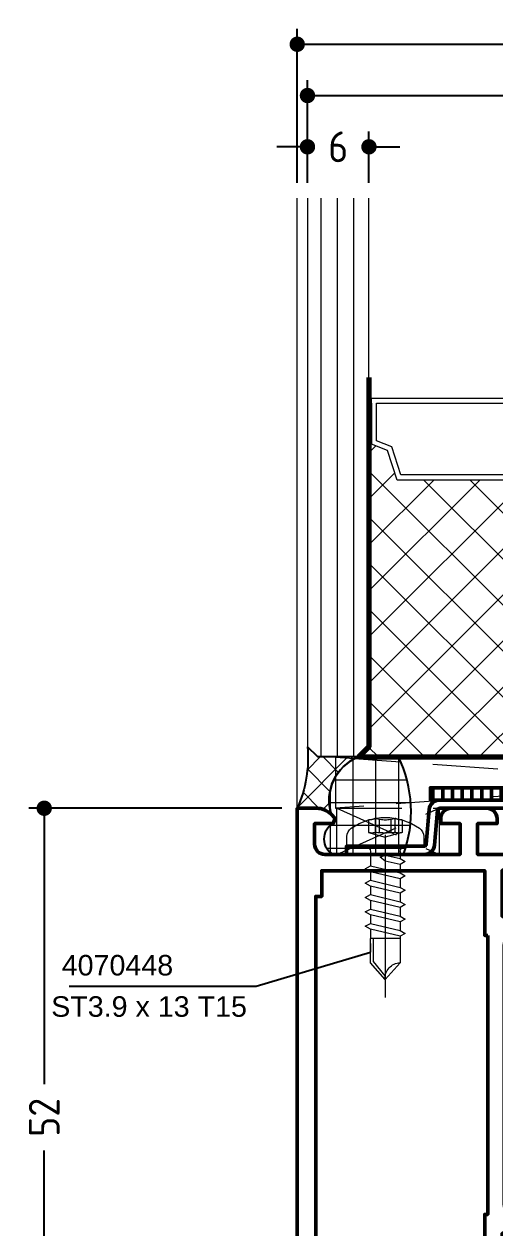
# Model space of a CAD drawing. Header units: millimetres. Extents: x 27 to 201, y 24 to 350.
# Drawn here: x 70.6 to 116.5, y 232.2 to 349.6 of the extents above; entities that cross this region are included whole.
import ezdxf
from ezdxf.enums import TextEntityAlignment as Align

# ---------------------------------------------------------------- set-up
doc = ezdxf.new("R2010")
doc.units = ezdxf.units.MM
doc.linetypes.add('CENTER', pattern=[50.800000000000004, 31.75, -6.35, 6.35, -6.35])
doc.linetypes.add('HIDDEN', pattern=[9.524999999999999, 6.35, -3.175])
for name, color, linetype, lineweight in [('AM_5', 3, 'Continuous', 25), ('AM_C', 50, 'Continuous', 50), ('AM_S', 80, 'Continuous', 50), ('Cent3', 70, 'CENTER', 18), ('CHide4', 10, 'HIDDEN', 13), ('Cont2', 2, 'Continuous', 25), ('Cont3', 70, 'Continuous', 18), ('Cont4', 10, 'Continuous', 13)]:
    doc.layers.add(name, color=color, linetype=linetype, lineweight=lineweight)
doc.styles.add('HBS_DIMTEXTSTYLE', font='isocp.shx')
doc.styles.add('SWISSL', font='swissl.ttf')
doc.dimstyles.new('Konstruktionsschnitt 1-1', dxfattribs={"dimtxt": 3, "dimasz": 1.5, "dimexe": 1.5, "dimexo": 1.5, "dimgap": 1.5, "dimtad": 0, "dimdsep": 46, "dimtxsty": 'HBS_DIMTEXTSTYLE', "dimblk": 'PUNKT', "dimcen": 0, "dimclrd": 3, "dimclre": 3, "dimclrt": 2, "dimadec": 1, "dimazin": 2, "dimtfac": 0.7, "dimtofl": 0, "dimtmove": 0, "dimatfit": 3, "dimfxl": 0, "dimtolj": 1, "dimtzin": 0, "dimarcsym": 0})
pattern_1 = [(225, (232.3260285917245, 587.9548607418653), (0.1767766952966369, -0.1767766952966369), []), (314.9999999999999, (232.3260285917245, 587.9548607418653), (0.1767766952966369, 0.1767766952966369), [])]

# ---------------------------------------------------------------- blocks, each defined once
blk = doc.blocks.new('ESG 6_V')
at = {"layer": 'Cont3'}
h = blk.add_hatch(dxfattribs=at)
h.set_pattern_fill('LINE', color=256, scale=0.5, angle=89.99999999999999, style=0)
h.set_pattern_definition([(90, (-305.9269150891612, -507.866033323357), (-1.5875, 4.497021500008084e-16), [])])
h.paths.add_polyline_path([(3.000000000000057, 54.50135724474069), (3, 1), (2, 0), (-2, 0), (-3, 1), (-2.999999999999943, 54.50135724474057)])
blk.add_lwpolyline([(3.000000000000057, 54.50135724474069), (3, 1), (2, 0), (-2, 0), (-3, 1), (-2.999999999999943, 54.50135724474057)], dxfattribs=at)
blk = doc.blocks.new('AL_ABH_24')
at = {"layer": 'Cont4'}
h = blk.add_hatch(dxfattribs=at)
h.set_pattern_fill('ANSI37', color=256, scale=2, angle=-180, style=0)
h.set_pattern_definition(pattern_1)
h.paths.add_polyline_path([(-12, -4.500000000000057), (-11.75, -4.500000000000057), (-11.75, -0.5000000000000568), (-12, -0.5000000000000568)])
h = blk.add_hatch(dxfattribs=at)
h.set_pattern_fill('ANSI37', color=256, scale=2, angle=-180, style=0)
h.set_pattern_definition(pattern_1)
h.paths.add_polyline_path([(12, -0.5), (11.75, -0.5), (11.75, -4.5), (12, -4.5)])
at = {"layer": 'Cont3'}
for points in [[(11.75, -4.5), (11.75, 0), (-11.75, -5.684341886080801e-14), (-11.75, -4.500000000000057), (-10.17916262542713, -5.126770074544822), (-9.250000000000004, -8.000000000000057), (9.25, -8), (10.17916262542713, -5.126770074544766)], [(11.25, -4.161170208908629), (11.25, -0.5), (-11.25, -0.5000000000000568), (-11.25, -4.161170208908686), (-9.775696835389798, -4.749422767284102), (-8.886198386153982, -7.500000000000057), (8.886198386153978, -7.5), (9.775696835389795, -4.749422767284159)]]:
    blk.add_lwpolyline(points, close=True, dxfattribs=at)
at = {"layer": 'Cont4'}
for points in [[(-11.75, -0.5000000000000568), (-11.75, -4.500000000000057), (-12, -4.500000000000057), (-12, -0.5000000000000568)], [(11.75, -0.5), (11.75, -4.5), (12, -4.5), (12, -0.5)]]:
    blk.add_lwpolyline(points, close=True, dxfattribs=at)
blk = doc.blocks.new('PL30_Glas_76_SYM_NGFK')
at = {"layer": 'Cont3', "lineweight": 70}
h = blk.add_hatch(dxfattribs=at)
h.set_pattern_fill('LINE', color=256, angle=90, style=0)
h.set_pattern_definition([(90, (-271.4269150891612, -507.8660333233571), (-3.175, 1.944126793646423e-16), [])])
h.paths.add_polyline_path([(-7.500000000000114, 54.50135724474046), (-7.499999999999993, 17), (7.500000000000007, 16.99999999999989), (7.499999999999886, 54.50135724474046)])
at = {"layer": 'Cont4'}
h = blk.add_hatch(dxfattribs=at)
h.set_pattern_fill('ANSI37', color=256, scale=0.5, angle=-2.544443745170813e-14, style=0)
h.set_pattern_definition([(45.00000000000002, (-338.9549189137359, -274.6219251224307), (2.245064030267289, -2.245064030267288), []), (315, (-338.9549189137359, -274.6219251224307), (-2.245064030267288, -2.245064030267289), [])])
h.paths.add_polyline_path([(-31.50000000000005, 30.5), (-31.25000000000016, 30.5), (-29.67916262542717, 29.87322992545523), (-28.75000000000006, 27), (-10.24999999999993, 27), (-9.320837374572925, 29.87322992545512), (-7.749999999999936, 30.5), (-7.499999999999993, 30.5), (-7.499999999999993, 17), (7.500000000000007, 16.99999999999989), (7.5, 30.49999999999989), (7.75, 30.49999999999989), (9.320837374572875, 29.87322992545512), (10.25, 26.99999999999989), (28.75, 26.99999999999989), (29.67916262542713, 29.87322992545512), (31.25000000000012, 30.49999999999989), (31.50000000000001, 30.49999999999989), (31.50000000000001, 1), (32.50000000000001, 0), (15, 0), (15, 1), (6.5, 1, -0.4142135623730951), (5.500000000000014, 2), (5.500000000000014, 7.999999999999886, 0.4142135623730951), (3.500000000000014, 9.999999999999886), (-3.499999999999996, 9.999999999999886, 0.4142135623730951), (-5.499999999999996, 7.999999999999886), (-5.499999999999993, 2, -0.4142135623730951), (-6.499999999999993, 1), (-14.99999999999999, 1), (-14.99999999999999, 0), (-32.50000000000006, 0), (-31.50000000000005, 1.000000000000114)])
at = {"layer": 'Cont3', "lineweight": 70}
for points in [[(-7.500000000000114, 54.50135724474046), (-7.499999999999993, 17), (7.500000000000007, 16.99999999999989), (7.499999999999886, 54.50135724474046)], [(-31.50000000000005, 36.99999999998511), (-31.50000000000005, 0.999999999985107), (-32.50000000000006, 0), (-14.99999999999999, 0)], [(15, 0), (32.50000000000001, 0), (31.50000000000001, 0.999999999985107), (31.50000000000001, 36.99999999998511)]]:
    blk.add_lwpolyline(points, dxfattribs=at)
blk.add_lwpolyline([(15, 0), (15, 1), (6.5, 1, -0.414213562373095), (5.500000000000014, 2), (5.500000000000014, 7.999999999999886, 0.414213562373095), (3.500000000000014, 9.999999999999886), (-3.499999999999996, 9.999999999999886, 0.414213562373095), (-5.499999999999996, 7.999999999999886), (-5.499999999999993, 2, -0.414213562373095), (-6.499999999999993, 1), (-14.99999999999999, 1), (-14.99999999999999, 0), (-6.499999999999993, 0, 0.414213562373095), (-4.499999999999993, 2), (-4.499999999999996, 7.999999999999886, -0.414213562373095), (-3.499999999999996, 8.999999999999886), (3.500000000000014, 8.999999999999886, -0.414213562373095), (4.500000000000014, 7.999999999999886), (4.500000000000014, 2, 0.414213562373095), (6.5, 0)], format="xyb", close=True, dxfattribs=at)
at = {"xscale": -1}
blk.add_blockref('ESG 6_V', (-34.50000000000006, -5.684341886080801e-13), dxfattribs=at)
blk.add_blockref('ESG 6_V', (34.50000000000001, -1.13686837721616e-13))
at = {"layer": 'Cont3', "lineweight": 70, "xscale": -1}
blk.add_blockref('AL_ABH_24', (-19.50000000000005, 35), dxfattribs=at)
at = {"layer": 'Cont3', "lineweight": 70}
blk.add_blockref('AL_ABH_24', (19.50000000000001, 34.99999999999989), dxfattribs=at)
blk = doc.blocks.new('PUNKT')
at = {"color": 0, "linetype": 'Continuous'}
blk.add_line((-0.5, 0), (-1, 0), dxfattribs=at)
at = {"color": 0, "linetype": 'Continuous', "const_width": 0.5}
blk.add_lwpolyline([(-0.25, 0, 1), (0.25, 0, 1)], format="xyb", close=True, dxfattribs=at)
blk = doc.blocks.new('*D65')
at = {"layer": 'AM_5', "color": 3, "lineweight": -2, "transparency": 16777216}
for p, q in [((97.2169968238457, 334.0809607631734), (97.2169968238457, 349.0824976448154)), ((174.2180485343605, 334.0809607631742), (174.2180485343605, 349.0824976448154)), ((98.7169968238457, 347.5824976448154), (132.567522679103, 347.5824976448154)), ((172.7180485343605, 347.5824976448154), (138.867522679103, 347.5824976448154))]:
    blk.add_line(p, q, dxfattribs=at)
at = {"layer": 'AM_5', "color": 3, "lineweight": -2, "transparency": 16777216, "xscale": 1.5, "yscale": 1.5, "zscale": 1.5, "rotation": 180}
blk.add_blockref('PUNKT', (97.2169968238457, 347.5824976448154), dxfattribs=at)
at = {"layer": 'AM_5', "color": 3, "lineweight": -2, "transparency": 16777216, "xscale": 1.5, "yscale": 1.5, "zscale": 1.5}
blk.add_blockref('PUNKT', (174.2180485343605, 347.5824976448154), dxfattribs=at)
at = {"layer": 'AM_5', "color": 2, "transparency": 16777216, "insert": (135.717522679103, 347.5824976448154), "char_height": 3, "attachment_point": 5, "style": 'HBS_DIMTEXTSTYLE'}
blk.add_mtext('\\A1;77', dxfattribs=at)
blk = doc.blocks.new('WS4070448')
at = {"layer": 'Cent3', "ltscale": 0.5}
blk.add_line((8.05132409938463, -14.39948361255352), (8.067256921116496, 4.660640918678553), dxfattribs=at)
at = {"layer": 'CHide4', "ltscale": 0.3}
for p, q in [((7.095590298616457, 1.693974918678634), (7.095590298616457, 3.078670647065735)), ((7.507789093673637, 1.693974918678634), (7.507789093673637, 2.967171702408848)), ((8.626724748559354, 1.693974918678634), (8.626724748559354, 2.967171702408848)), ((9.03892354361642, 1.693974918678634), (9.03892354361642, 3.078670647065735))]:
    blk.add_line(p, q, dxfattribs=at)
for points in [[(6.41725767111646, 2.920991849600028), (6.41725767111646, 1.693974918678606)], [(9.717256171116475, 2.920991849600028), (9.717256171116475, 1.693974918678606)], [(6.41725767111646, 1.693974918678606), (8.067256921116524, 1.251858952129083)], [(9.717256171116475, 1.693974918678606), (8.067256921116524, 1.251858952129083)]]:
    blk.add_lwpolyline(points, dxfattribs=at)
for centre, radius, start, end in [((6.477833716567631, 4.198323827732139), 1.278767547148902, 267.2848457777188, 298.8872446147258), ((8.067256921116524, 5.853135295953763), 2.939692180009696, 250.6988425741186, 289.3011574258814), ((9.656680125665417, 4.198323827732139), 1.278767547148902, 241.1127553852742, 272.7151542222811), ((6.756423984866416, 2.851153472017387), 1.205859026872558, 253.6642630842155, 286.3357369157983), ((8.067256921116638, 11.77548796901581), 10.12822992478941, 264.4947782301543, 275.5052217698424), ((9.378089857366632, 2.851153472017955), 1.205859026873062, 253.6642630842089, 286.3357369157813)]:
    blk.add_arc(centre, radius, start, end, dxfattribs=at)
at = {"layer": 'Cont4'}
for p, q in [((6.617256921116478, -8.639359081321516), (6.617256921116478, -11.00311480052579)), ((6.617256921116478, -8.639359081321516), (9.51725692111657, -8.639359081321516)), ((9.51725692111657, -11.00311480052579), (9.51725692111657, -8.639359081321516)), ((6.617256921116478, -11.00311480052579), (8.067256921116524, -12.63935908132152)), ((8.067256921116524, -12.63935908132152), (9.51725692111657, -11.00311480052579))]:
    blk.add_line(p, q, dxfattribs=at)
blk.add_lwpolyline([(11.39017358778315, 2.114399939326205, 0.3148562194916155), (4.744340254449895, 2.114399939326205, 0.244911807885714), (4.317256921116524, 1.294786315076664), (4.317256921116524, 0.3606409186785697), (11.81725692111652, 0.3606409186785697), (11.81725692111652, 1.294786315076664, 0.244911807885716), (11.39017358778315, 2.114399939326205, 0.1382912330068625)], format="xyb", dxfattribs=at)
for points in [[(6.117256921116507, -1.139359081321317), (6.617256921116507, -1.428034215916085), (8.067256921116552, -1.08419660353465), (8.567256921116552, -0.707357978585577), (8.067256921116552, -0.5068463343449991), (6.617256921116507, -0.8506839467264342)], [(6.117256921116478, -2.539359081321294), (6.617256921116478, -2.828034215916063), (9.517256921116598, -2.140358991153079), (10.0172569211166, -1.851683856558196), (9.517256921116598, -1.563008721963428), (6.617256921116478, -2.250683946726411)], [(6.117256921116478, -3.939359081321271), (6.617256921116478, -4.22803421591604), (9.517256921116598, -3.540358991153056), (10.0172569211166, -3.251683856558287), (9.517256921116598, -2.963008721963405), (6.617256921116478, -3.650683946726502)], [(6.117256921116478, -5.339359081321362), (6.617256921116478, -5.628034215916131), (9.51725692111657, -4.940358991153147), (10.01725692111657, -4.651683856558265), (9.51725692111657, -4.363008721963496), (6.617256921116478, -5.05068394672648)], [(6.117256921116478, -6.739359081321339), (6.617256921116478, -7.028034215916108), (9.51725692111657, -6.340358991153124), (10.01725692111657, -6.051683856558356), (9.51725692111657, -5.763008721963473), (6.617256921116478, -6.450683946726571)], [(6.117256921116478, -8.13935908132143), (6.617256921116478, -8.428034215916199), (9.51725692111657, -7.740358991153215), (10.01725692111657, -7.451683856558333), (9.51725692111657, -7.163008721963564), (6.617256921116478, -7.850683946726548)]]:
    blk.add_lwpolyline(points, close=True, dxfattribs=at)
for points in [[(6.617256921116478, -0.1393590813214303), (6.617256921116507, -0.8506839467264342)], [(9.51725692111657, -0.1393590813214303), (9.517256921116598, -1.563008721963428)], [(6.617256921116507, -1.428034215916085), (6.617256921116507, -1.850683946726662)], [(6.617256921116507, -1.428034215915972), (6.617256921116478, -2.250683946726411)], [(6.617256921116507, -1.428034215916085), (6.617256921116478, -2.250683946726411)], [(9.517256921116598, -2.140358991153079), (9.517256921116598, -2.963008721963405)], [(6.617256921116478, -2.828034215916063), (6.617256921116478, -3.650683946726389)], [(6.617256921116478, -4.22803421591604), (6.617256921116478, -5.05068394672648)], [(9.517256921116598, -3.540358991153056), (9.51725692111657, -4.363008721963496)], [(6.617256921116478, -5.628034215916131), (6.617256921116478, -6.450683946726457)], [(9.51725692111657, -4.940358991153147), (9.51725692111657, -5.763008721963473)], [(6.617256921116478, -7.028034215916108), (6.617256921116478, -7.850683946726548)], [(9.51725692111657, -6.340358991153124), (9.51725692111657, -7.163008721963564)], [(9.51725692111657, -7.740358991153215), (9.51725692111657, -8.63935908132143)], [(6.617256921116478, -8.428034215916199), (6.617256921116478, -8.63935908132143)], [(9.26725692111657, -8.63935908132143), (9.26725692111657, -10.88653788598694), (8.100687889319289, -12.28495534589953)], [(9.51725692111657, -9.140358991153192), (9.51725692111657, -9.963008721963632)], [(6.617256921116478, -9.828034215916176), (6.617256921116478, -10.65068394672662)]]:
    blk.add_lwpolyline(points, dxfattribs=at)
for centre, radius, start, end in [((6.117256921116478, -0.1393590813214303), 0.5, 0, 90), ((10.01725692111657, -0.1393590813214303), 0.5, 90, 180), ((6.60877064716945, -12.47123468863523), 1.46814441479989, 353.4243546898833, 89.66881296982747)]:
    blk.add_arc(centre, radius, start, end, dxfattribs=at)
blk = doc.blocks.new('*D68')
at = {"layer": 'AM_5', "color": 3, "lineweight": -2, "transparency": 16777216}
for p, q in [((98.21699670941948, 334.0809607631734), (98.21699670941948, 339.0824976448154)), ((104.2169967094194, 334.0809607631735), (104.2169967094194, 339.0824976448154)), ((96.71699670941948, 337.5824976448154), (95.21699670941948, 337.5824976448154)), ((105.7169967094194, 337.5824976448154), (107.2169967094194, 337.5824976448154))]:
    blk.add_line(p, q, dxfattribs=at)
at = {"layer": 'AM_5', "color": 3, "lineweight": -2, "transparency": 16777216, "xscale": 1.5, "yscale": 1.5, "zscale": 1.5}
blk.add_blockref('PUNKT', (98.21699670941948, 337.5824976448154), dxfattribs=at)
at = {"layer": 'AM_5', "color": 3, "lineweight": -2, "transparency": 16777216, "xscale": 1.5, "yscale": 1.5, "zscale": 1.5, "rotation": 180}
blk.add_blockref('PUNKT', (104.2169967094194, 337.5824976448154), dxfattribs=at)
at = {"layer": 'AM_5', "color": 2, "transparency": 16777216, "insert": (101.2169967094195, 337.5824976448154), "char_height": 3, "attachment_point": 5, "style": 'HBS_DIMTEXTSTYLE'}
blk.add_mtext('\\A1;6', dxfattribs=at)
blk = doc.blocks.new('*D72')
at = {"layer": 'AM_5', "color": 3, "lineweight": -2, "transparency": 16777216}
for p, q in [((95.71699682384562, 273.0804937478658), (71.02880894998175, 273.0804937478658)), ((72.52880894998175, 271.5804937478658), (72.52880894998175, 246.1805674686062)), ((72.52880894998174, 222.5800497515018), (72.52880894998175, 239.7003903032518)), ((95.71699682384556, 221.0800497515018), (71.02880894998174, 221.0800497515018))]:
    blk.add_line(p, q, dxfattribs=at)
at = {"layer": 'AM_5', "color": 3, "lineweight": -2, "transparency": 16777216, "xscale": 1.5, "yscale": 1.5, "zscale": 1.5}
for p, rotation in [((72.52880894998175, 273.0804937478658), 90), ((72.52880894998174, 221.0800497515018), 270)]:
    blk.add_blockref('PUNKT', p, dxfattribs=dict(at, rotation=rotation))
at = {"layer": 'AM_5', "color": 2, "transparency": 16777216, "insert": (72.52880894998171, 242.940478885929), "char_height": 3, "attachment_point": 5, "rotation": 90, "style": 'HBS_DIMTEXTSTYLE'}
blk.add_mtext('\\A1;52', dxfattribs=at)
blk = doc.blocks.new('*S380')
at = {"layer": 'AM_5', "color": 3}
for p, q in [((93.21699682384559, 255.7468982473061), (101.9666376119437, 258.347344682479)), ((74.96483310412985, 255.7468982473061), (93.21699682384559, 255.7468982473061))]:
    blk.add_line(p, q, dxfattribs=at)
at = {"layer": 'AM_5', "color": 3, "linetype": 'Continuous'}
blk.add_line((101.9666376119437, 258.347344682479), (104.3630382042709, 259.0595695073016), dxfattribs=at)
at = {"layer": 'AM_5', "color": 2, "insert": (85.11011484207961, 256.746898247306), "char_height": 2, "attachment_point": 9, "style": 'SWISSL'}
blk.add_mtext('4070448', dxfattribs=at)
blk = doc.blocks.new('ZAHL rechts')
at = {"layer": 'AM_5', "color": 2, "style": 'SWISSL'}
blk.add_attdef('XXX', text='', height=1.5, dxfattribs=at).set_placement((-1.954028421162932, -2.499647748309662), align=Align.RIGHT)
blk = doc.blocks.new('*D119')
at = {"layer": 'AM_5', "color": 3, "lineweight": -2, "transparency": 16777216}
for p, q in [((98.21699670941948, 334.0809607631737), (98.21699670941948, 344.0824976448154)), ((173.2169967094196, 334.0809607631742), (173.2169967094196, 344.0824976448154)), ((99.71699670941948, 342.5824976448154), (132.5053906447471, 342.5824976448154)), ((171.7169967094196, 342.5824976448154), (138.9296547134591, 342.5824976448154))]:
    blk.add_line(p, q, dxfattribs=at)
at = {"layer": 'AM_5', "color": 3, "lineweight": -2, "transparency": 16777216, "xscale": 1.5, "yscale": 1.5, "zscale": 1.5, "rotation": 180}
blk.add_blockref('PUNKT', (98.21699670941948, 342.5824976448154), dxfattribs=at)
at = {"layer": 'AM_5', "color": 3, "lineweight": -2, "transparency": 16777216, "xscale": 1.5, "yscale": 1.5, "zscale": 1.5}
blk.add_blockref('PUNKT', (173.2169967094196, 342.5824976448154), dxfattribs=at)
at = {"layer": 'AM_5', "color": 2, "transparency": 16777216, "insert": (135.7175226791031, 342.5824976448154), "char_height": 3, "attachment_point": 5, "style": 'HBS_DIMTEXTSTYLE'}
blk.add_mtext('\\A1;75', dxfattribs=at)
blk = doc.blocks.new('WI1021381')
for points in [[(23.00000000000004, 10.20044399636401), (22.26645320713588, 11.81424694066521, 0.2941076150573526), (21.35608672967327, 12.400443996364), (21.20000000000003, 12.400443996364, -0.414213562373095), (20.20000000000003, 13.400443996364), (20.20000000000003, 38.60044399636404, -0.414213562373095), (21.20000000000003, 39.60044399636404), (21.35608672967327, 39.60044399636404, 0.2941076150573527), (22.26645320713588, 40.18664105206283), (23.00000000000004, 41.80044399636397), (23.00000000000004, 42.45044499636401), (21.00000000000004, 41.45044499636401), (20.00000000000004, 41.45044499636401), (20.00000000000004, 45.95044499636401), (21.00000000000004, 45.95044499636401), (23.00000000000004, 44.95044499636401), (23.00000000000004, 47.50044399636402), (17.60000000000004, 47.50044399636402), (17.60000000000004, 50.50044399636402), (19.50000000000004, 50.50044399636402), (19.50000000000004, 51.00044399636402, 0.414213562373095), (18.50000000000004, 52.00044399636402), (15.00000000000004, 52.00044399636402, 0.414213562373095), (14.00000000000004, 51.00044399636402), (14.00000000000007, 50.50044399636402), (15.90000000000005, 50.50044399636402), (15.90000000000005, 47.50044399636402), (2.700000000000088, 47.50044399636402, -0.4142135623731083), (1.700000000000088, 48.50044399636408), (1.700000000000031, 50.50044399636402), (3.500000000000043, 50.50044399636402), (3.712132034356259, 51.01257603071985), (3.310050506339039, 51.41465755873696, 0.198912367379658), (1.895836943965705, 52.00044399636402), (4.263256414560601e-14, 52.00044399636402), (4.263256414560601e-14, 0.0004439963640194833), (1.895836943965705, 0.0004439963640194833, 0.198912367379658), (3.310050506339039, 0.5862304339910267), (3.712132034356259, 0.9883119620081899), (3.500000000000043, 1.500443996364019), (1.700000000000031, 1.500443996364019), (1.700000000000088, 3.500443996363963, -0.4142135623731083), (2.700000000000088, 4.500443996364019), (15.90000000000005, 4.500443996364019), (15.90000000000005, 1.500443996364019), (14.00000000000004, 1.500443996364019), (14.00000000000004, 1.000443996364019, 0.414213562373095), (15.00000000000004, 0.0004439963640194833), (18.50000000000004, 0.0004439963640194833, 0.414213562373095), (19.50000000000004, 1.000443996364019), (19.50000000000004, 1.500443996364019), (17.60000000000004, 1.500443996364019), (17.60000000000004, 4.500443996364019), (23.00000000000004, 4.500443996364019), (23.00000000000004, 7.050442996364033), (21.00000000000004, 6.050442996364033), (20.00000000000004, 6.050442996364033), (20.00000000000004, 10.55044299636403), (21.00000000000004, 10.55044299636403), (23.00000000000004, 9.550442996364033), (23.00000000000004, 10.20044399636401)], [(54.00000000000104, 10.20044399636401), (54.7335467928652, 11.81424694066521, -0.2941076150573526), (55.64391327032781, 12.400443996364), (55.80000000000105, 12.400443996364, 0.414213562373095), (56.80000000000105, 13.400443996364), (56.80000000000105, 38.60044399636404, 0.414213562373095), (55.80000000000105, 39.60044399636404), (55.64391327032781, 39.60044399636404, -0.2941076150573527), (54.7335467928652, 40.18664105206283), (54.00000000000104, 41.80044399636397), (54.00000000000104, 42.45044499636401), (56.00000000000104, 41.45044499636401), (57.00000000000104, 41.45044499636401), (57.00000000000104, 45.95044499636401), (56.00000000000104, 45.95044499636401), (54.00000000000104, 44.95044499636401), (54.00000000000104, 47.50044399636402), (59.40000000000104, 47.50044399636402), (59.40000000000104, 50.50044399636402), (57.50000000000104, 50.50044399636402), (57.50000000000104, 51.00044399636402, -0.414213562373095), (58.50000000000104, 52.00044399636402), (62.00000000000104, 52.00044399636402, -0.414213562373095), (63.00000000000104, 51.00044399636402), (63.00000000000101, 50.50044399636402), (61.10000000000103, 50.50044399636402), (61.10000000000103, 47.50044399636402), (74.30000000000099, 47.50044399636402, 0.4142135623731083), (75.30000000000099, 48.50044399636408), (75.30000000000105, 50.50044399636402), (73.50000000000104, 50.50044399636402), (73.28786796564482, 51.01257603071985), (73.68994949366204, 51.41465755873696, -0.198912367379658), (75.10416305603538, 52.00044399636402), (77.00000000000104, 52.00044399636402), (77.00000000000104, 0.0004439963640194833), (75.10416305603538, 0.0004439963640194833, -0.198912367379658), (73.68994949366204, 0.5862304339910267), (73.28786796564482, 0.9883119620081899), (73.50000000000104, 1.500443996364019), (75.30000000000105, 1.500443996364019), (75.30000000000099, 3.500443996363963, 0.4142135623731083), (74.30000000000099, 4.500443996364019), (61.10000000000103, 4.500443996364019), (61.10000000000103, 1.500443996364019), (63.00000000000104, 1.500443996364019), (63.00000000000104, 1.000443996364019, -0.414213562373095), (62.00000000000104, 0.0004439963640194833), (58.50000000000104, 0.0004439963640194833, -0.414213562373095), (57.50000000000104, 1.000443996364019), (57.50000000000104, 1.500443996364019), (59.40000000000104, 1.500443996364019), (59.40000000000104, 4.500443996364019), (54.00000000000104, 4.500443996364019), (54.00000000000104, 7.050442996364033), (56.00000000000104, 6.050442996364033), (57.00000000000104, 6.050442996364033), (57.00000000000104, 10.55044299636403), (56.00000000000104, 10.55044299636403), (54.00000000000104, 9.550442996364033), (54.00000000000104, 10.20044399636401)], [(23.9919355273815, 42.75044492370147), (22.86621800000002, 42.75044499636402, 0.1316519999999985), (22.46621799999998, 42.64326499636399), (20.66076951545865, 41.60088899272801), (20.00000000000001, 41.60088899272801), (20.00000000000004, 45.800888992728), (20.66076951545868, 45.800888992728), (22.00000000000001, 45.0276839119711), (22.487882, 44.745116996364), (22.78675653392783, 44.5725622141453), (23.99999947261851, 47.57544506902655), (27.99999952738152, 47.57544506902655), (29.21324346607214, 44.5725622141453), (31.33923048454135, 45.80088899272805), (32.00000000000001, 45.80088899272805), (32.00000000000001, 41.60088899272807), (31.33923048454137, 41.60088899272807), (29.53378199999999, 42.64326499636399, 0.1316519999999962), (29.13378200000001, 42.75044499636396), (28.00806347261847, 42.75044492370147), (26.78588452738155, 45.7754450690266), (25.21411447261845, 45.7754450690266)], [(48.99193529226828, 42.75000316092076), (47.8662177648868, 42.75000323358331, 0.1316519999999985), (47.46621776488676, 42.64282323358328), (45.66076928034543, 41.6004472299473), (44.99999976488679, 41.6004472299473), (44.99999976488682, 45.80044722994729), (45.66076928034546, 45.80044722994729), (46.99999976488679, 45.02724214919039), (47.48788176488678, 44.74467523358329), (47.78675629881461, 44.57212045136459), (48.99999923750529, 47.57500330624584), (52.9999992922683, 47.57500330624584), (54.21324323095892, 44.57212045136459), (56.33923024942813, 45.80044722994734), (56.99999976488679, 45.80044722994734), (56.99999976488679, 41.60044722994736), (56.33923024942816, 41.60044722994736), (54.53378176488677, 42.64282323358328, 0.1316519999999962), (54.13378176488679, 42.75000323358325), (53.00806323750525, 42.75000316092076), (51.78588429226834, 45.77500330624589), (50.21411423750523, 45.77500330624589)], [(48.00000000000023, 34.75736011581802, 0.1989123673796518), (47.12132034355986, 36.87868045937762), (43.78578667629105, 40.21421412664643, -0.1989123673796573), (43.20000023866413, 41.62842768901953), (43.20000023866399, 45.50000056427319), (33.79999976133715, 45.50000056427325), (33.79999976133712, 41.62842768901942, -0.1989123673796575), (33.21421332371023, 40.21421412664637), (29.87867965644139, 36.87868045937756, 0.1989123673796519), (29.00000000000102, 34.75736011581796), (29.00000000000085, 17.24264044845512, 0.198912367379652), (29.87867965644116, 15.12132010489552), (33.21421332370994, 11.78578643762665, -0.1989123673796575), (33.79999976133678, 10.37157287525355), (33.79999976133763, 6.499999999999602), (43.20000023866334, 6.499999999999602), (43.20000023866382, 10.37157287525338, -0.1989123673796576), (43.78578667629074, 11.78578643762643), (47.12132034355963, 15.12132010489518, 0.1989123673796522), (48.00000000000003, 17.24264044845472)], [(23.9919355273815, 9.250443069026566), (22.86621800000001, 9.250442996364022, -0.1316519999999985), (22.46621799999998, 9.35762299636405), (20.66076951545865, 10.39999900000003), (20.00000000000001, 10.39999900000003), (20.00000000000004, 6.199999000000041), (20.66076951545868, 6.199999000000041), (22.00000000000001, 6.973204080756936), (22.487882, 7.255770996364042), (22.78675653392783, 7.428325778582739), (23.99999947261851, 4.425442923701489), (27.99999952738152, 4.425442923701488), (29.21324346607214, 7.428325778582738), (31.33923048454134, 6.199998999999982), (32.00000000000001, 6.199998999999982), (32.00000000000001, 10.39999899999997), (31.33923048454137, 10.39999899999997), (29.53378199999998, 9.357622996364048, -0.1316519999999962), (29.13378200000001, 9.250442996364077), (28.00806347261847, 9.250443069026565), (26.78588452738155, 6.225442923701443), (25.21411447261844, 6.225442923701443)], [(53.00806452023835, 9.250443406649952), (54.13378204761983, 9.250443360184462, 0.1316519999999985), (54.53378204512563, 9.357623369493062), (56.33923050540938, 10.39999941514441), (57.00000002086802, 10.39999943052146), (57.00000011860799, 6.199999430521472), (56.33923060314935, 6.199999415144421), (55.00000010061444, 6.973204464735509), (54.51211809403872, 7.255771368988903), (54.21324355609529, 7.428326144252362), (53.00000068728598, 4.425443261137216), (49.00000063252298, 4.425443168051499), (47.78675662395098, 7.428325994698827), (45.6607696340667, 6.199999166641317), (45.00000011860803, 6.199999151264265), (45.00000002086803, 10.39999915126425), (45.66076953632667, 10.3999991666413), (47.46621804512563, 9.357623205020747, 0.1316519999999962), (47.86621804761984, 9.250443214329348), (48.99193657500138, 9.250443313188915), (50.21411559063437, 6.225443196305644), (51.78588564539748, 6.225443232882979)]]:
    blk.add_lwpolyline(points, format="xyb", close=True)
blk.add_lwpolyline([(29.00000000000006, 10.20000054916022), (29.32034537889939, 10.75485179773716, 0.3394541713832507), (29.00250781993816, 13.16906481665234), (28.46446609406763, 13.70710654252287, -0.1989123673796583), (27.00000000000045, 17.24264044845563), (27.00000000000063, 34.75736011581751, -0.198912367379658), (28.46446609406789, 38.29289402175021), (29.00250781993844, 38.8309357476208, 0.3394541713832495), (29.32034537889967, 41.24514876653592), (29.00000023511456, 41.80000323358303), (29.00000000000026, 42.44999898379353), (31.00000000000028, 41.44999898379353), (32.00000000000028, 41.44999898379353), (32.00000000000028, 45.94999898379353), (31.00000000000026, 45.94999898379353), (29.00000000000026, 44.94999898379353), (29.00000000000026, 47.49999798379355), (31.90000023511459, 47.50000188179308), (31.90000023511459, 50.80000077457981), (31.01437063376616, 50.80000077457981), (31.37834086803232, 51.80000077457993), (33.20000011755735, 51.8000007745797), (33.20000011755744, 48.50000166930971, 0.4142135279415075), (34.20000000000073, 47.50000166930948), (42.80000023511411, 47.50000166930948, 0.414213527941391), (43.80000011755737, 48.50000166930948), (43.80000011755749, 51.8000007745797), (45.62165936708243, 51.80000077457981), (45.98562960134896, 50.8000007745797), (45.10000000000022, 50.80000077457981), (45.10000000000022, 47.50000188179308), (48.00000023511456, 47.49999798379355), (48.00000023511456, 44.94999898379353), (46.00000023511456, 45.94999898379353), (45.00000023511456, 45.94999898379353), (45.00000023511456, 41.44999898379353), (46.00000023511456, 41.44999898379353), (48.00000023511456, 42.44999898379353), (47.99999976488681, 41.80000323358331), (47.67965462110158, 41.24514876653598, 0.3394541713832515), (47.99749218006281, 38.83093574762086), (48.53553390593336, 38.29289402175027, -0.198912367379658), (50.00000000000063, 34.75736011581756), (50.00000000000045, 17.24264044845518, -0.1989123673796578), (48.53553390593311, 13.70710654252247), (47.99749218006255, 13.16906481665194, 0.33945417138325), (47.67965462110124, 10.75485179773676), (47.99999976488635, 10.19999733068965), (48.00000023511456, 9.550001580479545), (46.00000023511456, 10.55000158047955), (45.00000023511456, 10.55000158047955), (45.00000023511456, 6.050001580479545), (46.00000023511456, 6.050001580479545), (48.00000023511456, 7.050001580479545), (48.00000023511456, 4.500002580479531), (45.10000000000019, 4.499999667367149), (45.10000000000025, 1.200000774580417), (45.98562960134882, 1.200000774580531), (45.62165936708249, 0.2000007745803032), (43.8000001175574, 0.2000007745804737), (43.80000011755737, 3.499999879850748, 0.4142135279414259), (42.80000023511411, 4.499999879850748), (34.20000000000073, 4.499999879850748, 0.4142135279413912), (33.20000011755744, 3.499999879850748), (33.20000011755741, 0.2000007745804737), (31.37834086803235, 0.20000077458036), (31.01437063376608, 1.200000774580474), (31.90000023511459, 1.200000774580417), (31.90000023511453, 4.499999667367035), (29.00000000000026, 4.500002580479531), (29.00000000000026, 7.050001580479545), (31.00000000000026, 6.050001580479545), (32.00000000000028, 6.050001580479545), (32.00000000000028, 10.55000158047955), (31.00000000000026, 10.55000158047955), (29.00000000000026, 9.550001580479545), (29.00000023511456, 10.19999733069005), (29.32034537889967, 10.75485179773716)], format="xyb")
for points in [[(18.60000000000007, 39.60044399636404), (18.30000000000005, 39.60044399636404), (18.30000000000005, 45.900443996364), (2.400000000000077, 45.900443996364), (2.400000000000077, 43.400443996364), (1.800000000000054, 43.400443996364), (1.800000000000054, 8.600443996364042), (2.40000000000002, 8.600443996364042), (2.40000000000002, 6.100443996364042), (18.30000000000005, 6.100443996364042), (18.30000000000005, 12.400443996364), (18.60000000000007, 12.400443996364), (18.60000000000007, 39.60044399636404)], [(58.40000000000101, 39.60044399636404), (58.70000000000103, 39.60044399636404), (58.70000000000103, 45.900443996364), (74.600000000001, 45.900443996364), (74.600000000001, 43.400443996364), (75.20000000000103, 43.400443996364), (75.20000000000103, 8.600443996364042), (74.60000000000106, 8.600443996364042), (74.60000000000106, 6.100443996364042), (58.70000000000103, 6.100443996364042), (58.70000000000103, 12.400443996364), (58.40000000000101, 12.400443996364), (58.40000000000101, 39.60044399636404)]]:
    blk.add_lwpolyline(points, close=True)
blk = doc.blocks.new('WI199174')
h = blk.add_hatch()
h.set_pattern_fill('LINE', color=256, scale=0.3, angle=-90.00000000000001)
h.set_pattern_definition([(270, (92.42207224707312, 756.4864760891235), (0.9524999999999999, -4.813187761915773e-16), [])])
h.paths.add_polyline_path([(0, 1.199999999999989), (0, -1.110223024625157e-16), (40, 1.110223024625157e-16), (40, 1.200000000000045)])
blk.add_lwpolyline([(0, 1.199999999999989), (0, 0), (40, 0), (40, 1.200000000000045)], close=True)
blk = doc.blocks.new('WI4080202')
blk.add_lwpolyline([(-48.31596340037879, -0.1825710845162121), (-48.61382596194295, -3.587155742230834, -0.3888787318529878), (-49.61002066003471, -4.49999999948318), (-57.19999999985691, -4.49999999948318), (-57.19999999985691, -3.699999999482998), (-49.61002066003471, -3.699999999483111, 0.388878731852982), (-49.41078172041637, -3.517431148032642), (-49.11291915885215, -0.1128464903182476, -0.3888787318529851), (-48.11672446076039, 0.7999977669339842), (-28.48325693036756, 0.7999977669339842, -0.3888787318529744), (-27.4870622322758, -0.1128464903182476), (-27.21544610936721, -3.217432981435536, 0.3888787318529892), (-27.01620716974887, -3.400001832886005), (-19.88378352567153, -3.400001832886005, 0.3888787318529688), (-19.68454458605319, -3.217432981435536), (-19.41292846314471, -0.1128464903182476, -0.3888787318529531), (-18.41673376505295, 0.7999977669339842), (0.8000000001437684, 0.7999977669339842, -0.4142135623730951), (1.800000000143768, -0.2000022330660158), (1.800000000143768, -1.500002233066198, -0.4142135623730951), (0.8000000001437684, -2.500002233066198), (-0.6999999998562316, -2.500002233066198), (-0.6999999998562316, -1.700002233066016), (0.8000000001437684, -1.700002233066016, 0.4142135623730829), (1.000000000143586, -1.500002233066198), (1.000000000143586, -0.2000022330660158, 0.4142135623730921), (0.8000000001437684, -2.233066084045277e-06), (-18.41673376505295, -2.233065970358439e-06, 0.3888787318529934), (-18.61597270467129, -0.1825710845164394), (-18.88758882757983, -3.287157575633728, -0.3888787318529837), (-19.88378352567153, -4.200001832886073), (-27.01620716974887, -4.200001832886073, -0.3888787318529745), (-28.01240186784057, -3.287157575633728), (-28.28401799074922, -0.1825710845164394, 0.388878731852965), (-28.48325693036756, -2.233065970358439e-06), (-48.11672446076045, -2.233065970358439e-06, 0.3888787318530236), (-48.31596340037879, -0.1825710845162121)], format="xyb", close=True)

msp = doc.modelspace()

# ---------------------------------------------------------------- hatches: boundary and pattern name
at = {"layer": 'Cont3'}
h = msp.add_hatch(dxfattribs=at)
h.set_pattern_fill('ANSI37', color=256, scale=0.6, angle=-1.272221872585407e-14, style=0)
h.set_pattern_definition([(44.99999999999999, (-346.272311234217, 309.2042480325509), (-1.347038418160373, 1.347038418160373), []), (135, (-346.272311234217, 309.2042480325509), (-1.347038418160373, -1.347038418160373), [])])
edge = h.paths.add_edge_path()
edge.add_arc((86.19650777077656, 278.0004148330992), 12.06883600243788, -24.057609122792712, 5.130209401848219, ccw=False)
edge.add_line((97.2169968238457, 273.0804937478658), (99.11285880740905, 273.0804937478636))
edge.add_arc((99.11285880740638, 271.0805541992416), 1.99993954862191, 44.99928275208248, 89.99999999992349, ccw=False)
edge.add_arc((104.911978008582, 273.8375950467553), 4.58595295950099, 112.33157976832851, 197.0272397413879, ccw=False)
edge.add_line((103.1694715744571, 278.0796035184335), (99.21699670613447, 278.0796035184335))
edge.add_line((99.21699670613447, 278.0796035184335), (98.2169967057236, 279.0796035184349))
h = msp.add_hatch(dxfattribs=at)
h.set_pattern_fill('ANSI37', color=256, scale=0.7, angle=44.99999999999999, style=0)
h.set_pattern_definition([(90, (-346.272311234217, 309.2042480325509), (-2.2225, 6.303112315907801e-16), []), (180, (-346.272311234217, 309.2042480325509), (-6.303112315907801e-16, -2.2225), [])])
edge = h.paths.add_edge_path()
edge.add_arc((104.911978008582, 273.8375950467553), 4.58595295950099, 112.3315797683285, 197.0272397413879)
edge.add_line((100.5270473271572, 272.4947073128567), (100.9291288576379, 272.0926257823762))
edge.add_line((100.9291288576379, 272.0926257823762), (100.7169968232818, 271.5804937480202))
edge.add_arc((101.5243688323913, 270.0804937480221), 1.703481599867719, 118.2912703734569, 241.7087296267262)
edge.add_line((100.7169968232866, 268.5804937480214), (107.6024025177952, 268.5809414369696))
edge.add_arc((95.99636765778789, 272.7323124292363), 12.32614807176749, 340.318341358258, 385.7100339336691)
edge.add_line((107.1022401716664, 278.0796035184342), (103.1694715744571, 278.0796035184335))

# ---------------------------------------------------------------- linework, layer by layer
at = {"layer": 'CHide4'}
msp.add_line((101.0730624732485, 268.5805008854105), (111.0730624732487, 273.0804937478665), dxfattribs=at)
for points in [[(170.2169961105799, 278.0787204290058), (100.9458996547071, 278.0787204290067), (100.9458996547071, 273.0804937478664), (170.2169961034212, 273.0804937478666)], [(111.0730624732476, 268.5805008854084), (101.0730624732485, 268.5805008854105), (101.0730624732496, 273.0805008854284), (111.0730624732487, 273.0805008854255)]]:
    msp.add_lwpolyline(points, close=True, dxfattribs=at)
for points in [[(170.2169961105799, 278.0787204290067), (100.9458996547071, 273.0804937478664)], [(100.9458996547071, 278.0787204290067), (170.2169961034212, 273.0804937478666)], [(101.0730624732496, 273.0805008854284), (111.0730624732476, 268.5805008854084)]]:
    msp.add_lwpolyline(points, dxfattribs=at)
at = {"layer": 'Cont2'}
for points in [[(98.2169967057236, 279.0796035184349, -0.128048930868538), (97.2169968238457, 273.0804937478658), (99.11285880740905, 273.0804937478636, -0.1989156207913076), (100.5270473271572, 272.4947073128567, -0.3873507671089703), (103.1694715744571, 278.0796035184335), (99.21699670613447, 278.0796035184335)], [(103.1694715744571, 278.0796035184335, 0.387350767108971), (100.5270473271572, 272.4947073128567), (100.9291288576379, 272.0926257823762), (100.7169968232818, 271.5804937480202, 0.5974063938406425), (100.7169968232866, 268.5804937480214), (107.6024025177952, 268.5809414369696, 0.2006896763253041), (107.1022401716664, 278.0796035184342)]]:
    msp.add_lwpolyline(points, format="xyb", close=True, dxfattribs=at)
at = {"layer": 'Cont3'}
msp.add_line((97.21699682384568, 273.0804937478658), (97.21699682384568, 332.5809607631737), dxfattribs=at)

# ---------------------------------------------------------------- block references
at = {"xscale": -1}
msp.add_blockref('WS4070448', (113.8802951253875, 269.0194088333404), dxfattribs=at)
at = {"layer": 'AM_5'}
msp.add_blockref('*S380', (0, 0), dxfattribs=at)
at = {"layer": 'AM_C', "rotation": 180}
msp.add_blockref('WI199174', (150.2180486341327, 275.0804915147999), dxfattribs=at)
at = {"layer": 'AM_C'}
msp.add_blockref('WI4080202', (159.2169968238466, 273.0804937478658), dxfattribs=at)
at = {"layer": 'AM_S'}
msp.add_blockref('WI1021381', (97.21699682384556, 221.0804937478657), dxfattribs=at)
at = {"layer": 'Cont3'}
msp.add_blockref('PL30_Glas_76_SYM_NGFK', (135.7169967094196, 278.0796035184336), dxfattribs=at)
ref = msp.add_blockref('ZAHL rechts', (96.21699682384559, 257.746898247306), dxfattribs=dict(at, xscale=2, yscale=2, zscale=2))
ref.add_attrib('XXX', 'ST3.9 x 13 T15', dxfattribs={"layer": 'AM_5', "color": 2, "height": 2, "style": 'SWISSL'}).set_placement((92.30893998151973, 252.7476027506867), align=Align.RIGHT)

# ---------------------------------------------------------------- dimensions: what is measured, and where the dimension line sits
at = {"layer": 'AM_5'}
for base, p1, p2, picture, middle in [((174.2180485343605, 347.5824976448154), (97.2169968238457, 332.5809607631734), (174.2180485343605, 332.5809607631742), '*D65', (135.717522679103, 347.5824976448154)), ((173.2169967094196, 342.5824976448154), (98.21699670941948, 332.5809607631737), (173.2169967094196, 332.5809607631742), '*D119', (135.7175226791031, 342.5824976448154))]:
    dim = msp.add_linear_dim(base=base, p1=p1, p2=p2, dimstyle='Konstruktionsschnitt 1-1', override={"dimtol": 0, "dimlim": 0, "dimtp": 0, "dimtm": 0, "dimtfac": 0.7, "dimtdec": 2, "dimtolj": 1, "dimtzin": 0}, dxfattribs=at)
    dim.commit()
    dim.dimension.update_dxf_attribs({"geometry": picture, "text_midpoint": middle, "dimtype": 160})
dim = msp.add_linear_dim(base=(104.2169967094194, 337.5824976448154), p1=(98.21699670941948, 332.5809607631734), p2=(104.2169967094194, 332.5809607631735), text='6', dimstyle='Konstruktionsschnitt 1-1', override={"dimtol": 0, "dimlim": 0, "dimtp": 0, "dimtm": 0, "dimtfac": 0.7, "dimtdec": 2, "dimtolj": 1, "dimtzin": 0}, dxfattribs=at)
dim.commit()
dim.dimension.update_dxf_attribs({"geometry": '*D68', "text_midpoint": (101.2169967094195, 337.5824976448154), "dimtype": 160})
dim = msp.add_linear_dim(base=(72.52880894998174, 221.0800497515018), p1=(97.21699682384562, 273.0804937478658), p2=(97.21699682384556, 221.0800497515018), angle=270, dimstyle='Konstruktionsschnitt 1-1', override={"dimtol": 0, "dimlim": 0, "dimtp": 0, "dimtm": 0, "dimtfac": 0.7, "dimtdec": 2, "dimtolj": 1, "dimtzin": 0}, dxfattribs=at)
dim.commit()
dim.dimension.update_dxf_attribs({"geometry": '*D72', "text_midpoint": (72.52880894998171, 242.940478885929), "dimtype": 160})

doc.saveas('drawing.dxf')
